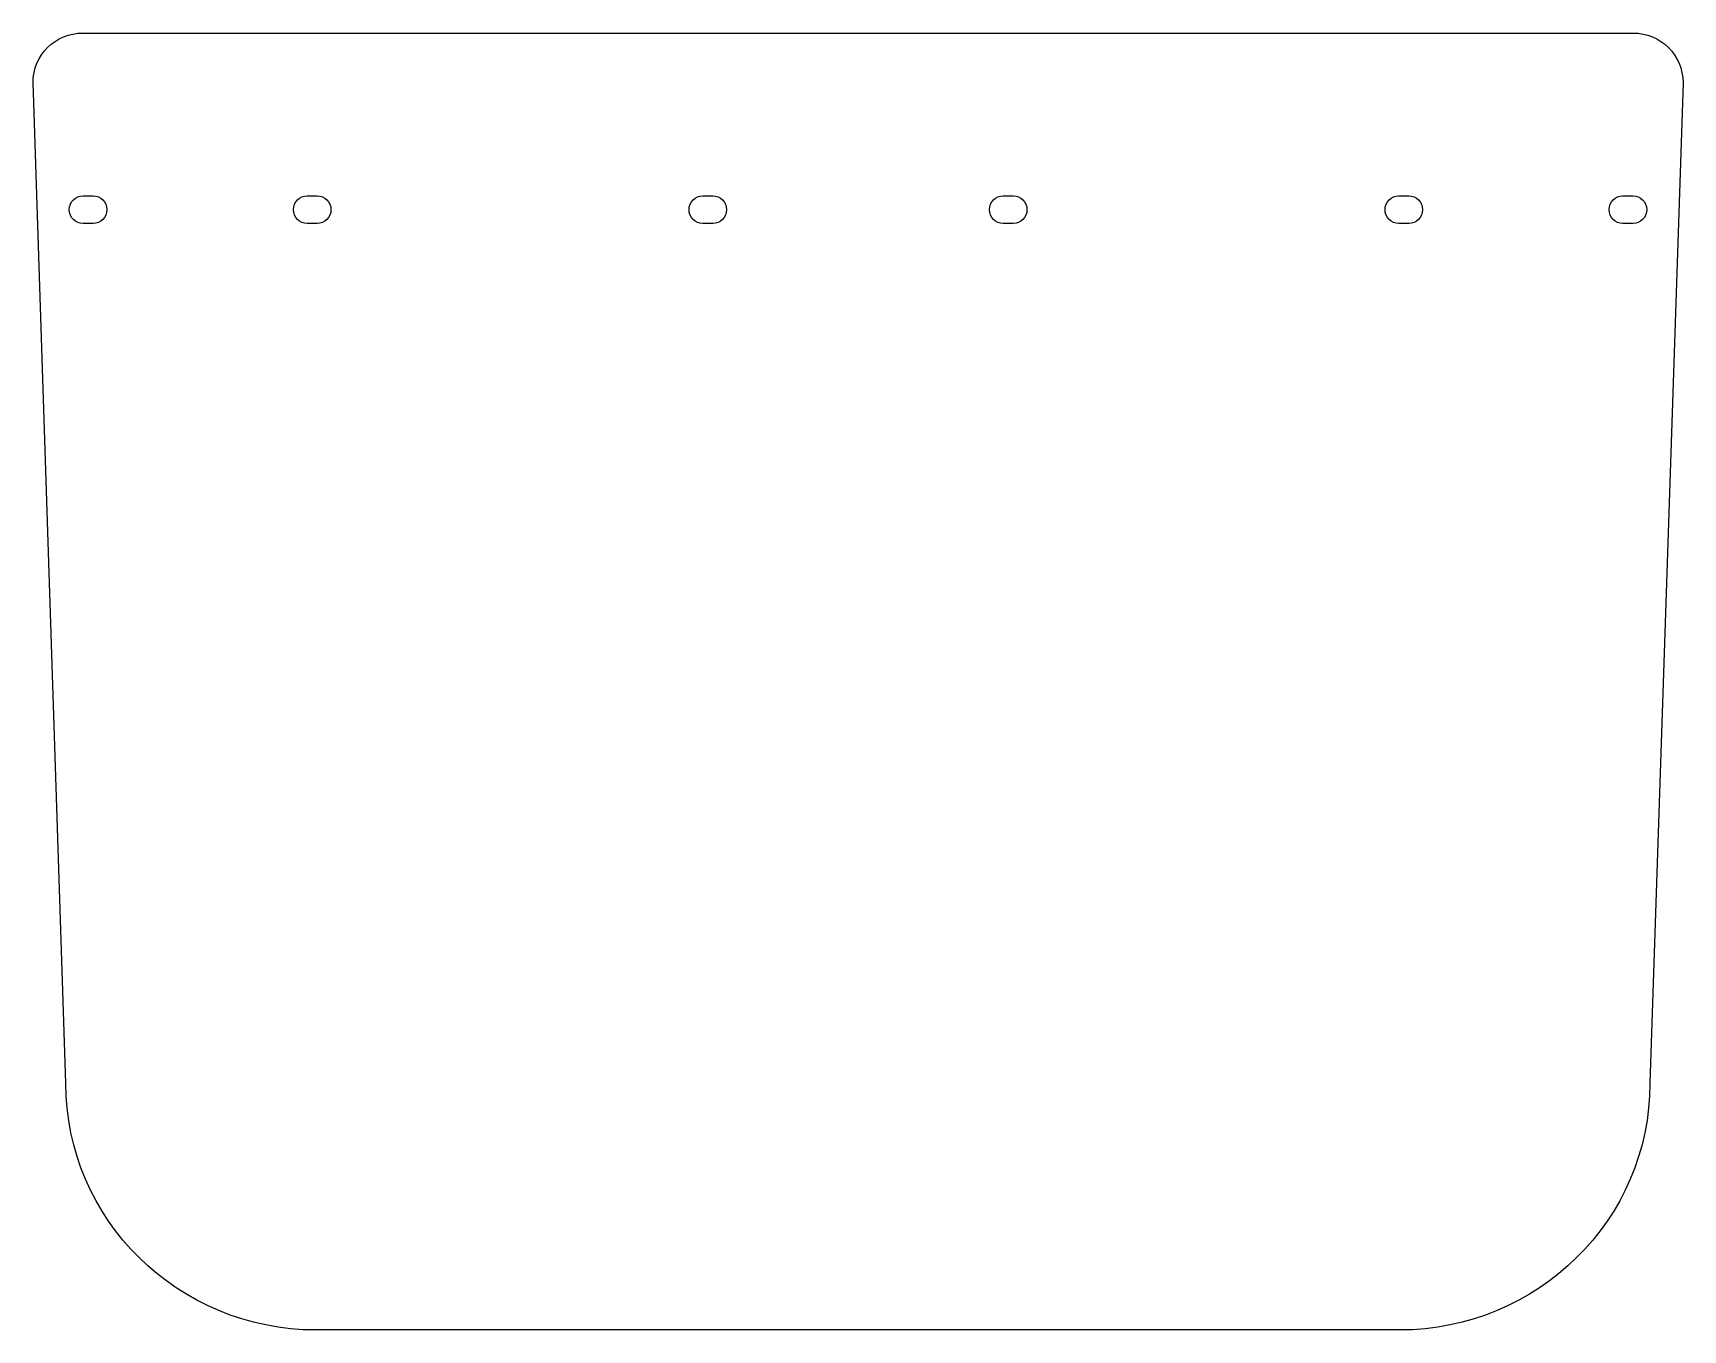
# Model space of a CAD drawing. Extents: x 0 to 940, y 0 to 739.
import ezdxf

# ---------------------------------------------------------------- set-up
doc = ezdxf.new("R2010")
doc.units = 0
doc.layers.add('PROTO-SHIELD_MASK_V1-2', color=7, linetype='CONTINUOUS')

msp = doc.modelspace()

# ---------------------------------------------------------------- linework, layer by layer
at = {"layer": 'PROTO-SHIELD_MASK_V1-2', "color": 1}
for points in [[(28.999911, 738.511881), (911.117997, 738.511881)], [(19.169911, 141.017876), (0.499912, 710.407882)], [(939.617996, 710.407882), (920.787997, 141.017876)], [(29.000611, 645.837764), (34.699611, 645.837764)], [(156.559666, 645.837764), (162.258666, 645.837764)], [(381.70986, 645.837964), (387.40886, 645.837964)], [(552.709556, 645.837964), (558.408556, 645.837964)], [(777.85975, 645.837764), (783.55875, 645.837764)], [(905.418797, 645.837764), (911.117797, 645.837764)], [(34.699611, 630.162764), (29.000611, 630.162764)], [(162.258666, 630.162764), (156.559666, 630.162764)], [(387.40886, 630.162964), (381.70986, 630.162964)], [(558.408556, 630.162964), (552.709556, 630.162964)], [(783.55875, 630.162764), (777.85975, 630.162764)], [(911.117797, 630.162764), (905.418797, 630.162764)], [(778.288, 0.49988), (161.669906, 0.49988)]]:
    msp.add_lwpolyline(points, dxfattribs=at)
for points in [[(777.85975, 645.837764)], [(905.418797, 645.837764)], [(558.408556, 630.162964)]]:
    msp.add_lwpolyline(points, close=True, dxfattribs=at)
for points in [[(0.499912, 710.407882), (0.499912, 725.929882), (13.259911, 738.511881), (28.999911, 738.511881)], [(911.117997, 738.511881), (926.857996, 738.511881), (939.617996, 725.929882), (939.617996, 710.407882)], [(21.162611, 637.999764), (21.162611, 642.328764), (24.672611, 645.837764), (29.000611, 645.837764)], [(34.699611, 645.837764), (39.029611, 645.837764), (42.537611, 642.328764), (42.537611, 637.999764)], [(148.721666, 637.999764), (148.721666, 642.328764), (152.231666, 645.837764), (156.559666, 645.837764)], [(162.258666, 645.837764), (166.588665, 645.837764), (170.096665, 642.328764), (170.096665, 637.999764)], [(373.87186, 637.999964), (373.87186, 642.328964), (377.38186, 645.837964), (381.70986, 645.837964)], [(387.40886, 645.837964), (391.73886, 645.837964), (395.24686, 642.328964), (395.24686, 637.999964)], [(544.871556, 637.999964), (544.871556, 642.328964), (548.382556, 645.837964), (552.709556, 645.837964)], [(558.408556, 645.837964), (562.736556, 645.837964), (566.246555, 642.328964), (566.246555, 637.999964)], [(770.02175, 637.999764), (770.02175, 642.328764), (773.52975, 645.837764), (777.85975, 645.837764)], [(783.55875, 645.837764), (787.88675, 645.837764), (791.39675, 642.328764), (791.39675, 637.999764)], [(897.580797, 637.999764), (897.580797, 642.328764), (901.088797, 645.837764), (905.418797, 645.837764)], [(911.117797, 645.837764), (915.445797, 645.837764), (918.955797, 642.328764), (918.955797, 637.999764)], [(29.000611, 630.162764), (24.672611, 630.162764), (21.162611, 633.671764), (21.162611, 637.999764)], [(42.537611, 637.999764), (42.537611, 633.671764), (39.029611, 630.162764), (34.699611, 630.162764)], [(156.559666, 630.162764), (152.231666, 630.162764), (148.721666, 633.671764), (148.721666, 637.999764)], [(170.096665, 637.999764), (170.096665, 633.671764), (166.588665, 630.162764), (162.258666, 630.162764)], [(381.70986, 630.162964), (377.38186, 630.162964), (373.87186, 633.671964), (373.87186, 637.999964)], [(395.24686, 637.999964), (395.24686, 633.671964), (391.73886, 630.162964), (387.40886, 630.162964)], [(552.709556, 630.162964), (548.382556, 630.162964), (544.871556, 633.671964), (544.871556, 637.999964)], [(566.246555, 637.999964), (566.246555, 633.671964), (562.736556, 630.162964), (558.408556, 630.162964)], [(777.85975, 630.162764), (773.52975, 630.162764), (770.02175, 633.671764), (770.02175, 637.999764)], [(791.39675, 637.999764), (791.39675, 633.671764), (787.88675, 630.162764), (783.55875, 630.162764)], [(905.418797, 630.162764), (901.088797, 630.162764), (897.580797, 633.671764), (897.580797, 637.999764)], [(918.955797, 637.999764), (918.955797, 633.671764), (915.445797, 630.162764), (911.117797, 630.162764)], [(161.669906, 0.49988), (82.96891, 0.49988), (19.169911, 63.411878), (19.169911, 141.017876)], [(920.787997, 141.017876), (920.787997, 63.411878), (856.988998, 0.49988), (778.288, 0.49988)]]:
    msp.add_open_spline(points, degree=3, dxfattribs=at)

doc.saveas('drawing.dxf')
